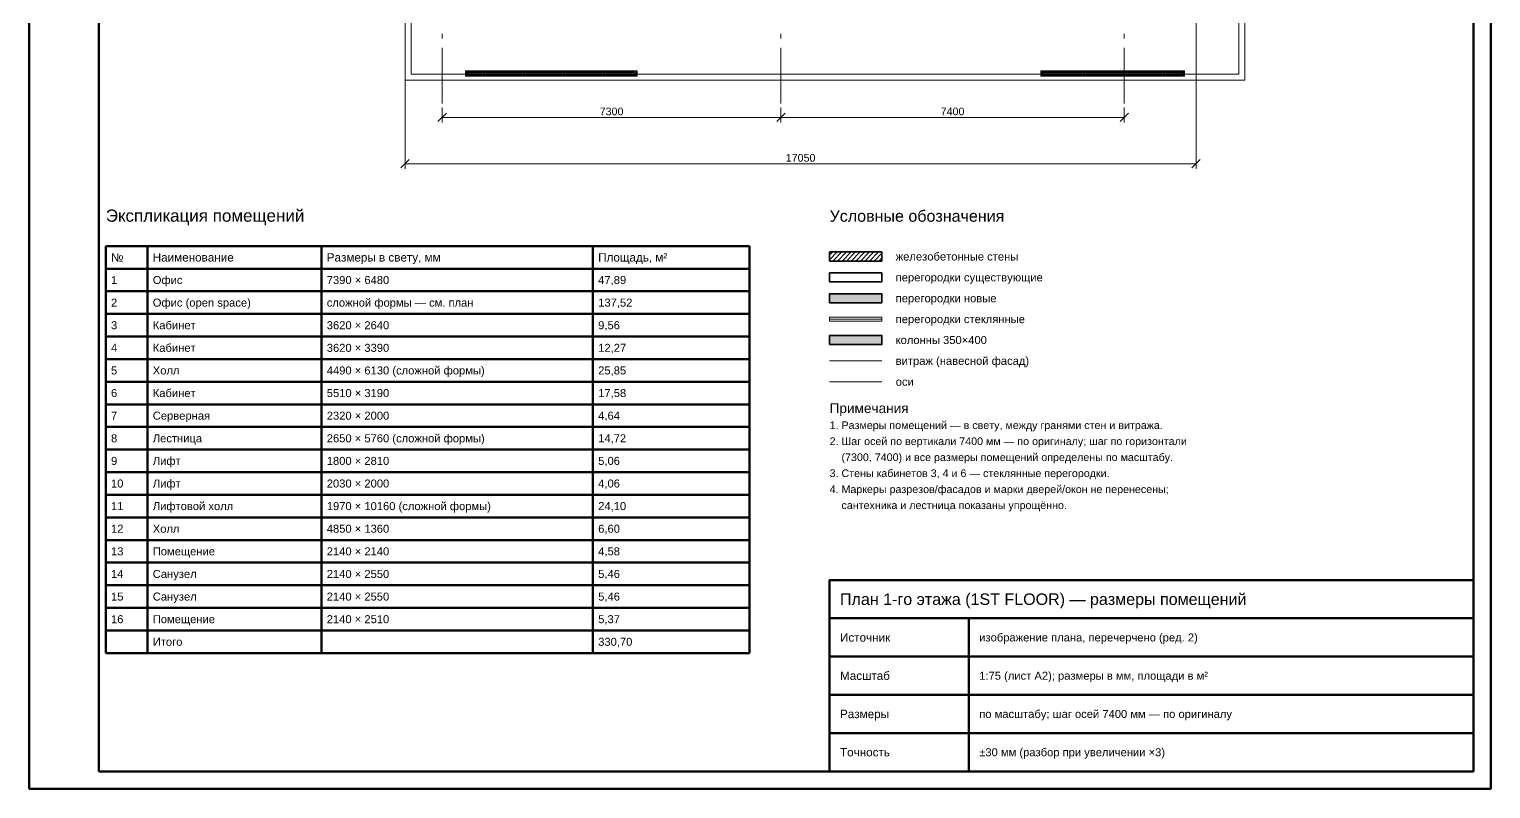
# Model space of a CAD drawing. Header units: millimetres. Extents: x -8900 to 22600, y -17775 to 26775.
# Drawn here: x -8900 to 22600, y -17775 to -1400 of the extents above; entities that cross this region are included whole.
import ezdxf
from ezdxf.enums import TextEntityAlignment as Align

# ---------------------------------------------------------------- set-up
doc = ezdxf.new("R2010")
doc.units = ezdxf.units.MM
for name, color, linetype, lineweight in [('A-ANNO', 7, 'Continuous', 18), ('A-COLS', 7, 'Continuous', 35), ('A-DIMS', 7, 'Continuous', 13), ('A-FRAME', 7, 'Continuous', 50), ('A-GLAZ', 7, 'Continuous', 18), ('A-GRID', 7, 'Continuous', 13), ('A-SLAB', 7, 'Continuous', 13), ('A-WALL-CONC', 7, 'Continuous', 35), ('A-WALL-GLASS', 7, 'Continuous', 18), ('A-WALL-NEW', 7, 'Continuous', 35), ('A-WALL-PART', 7, 'Continuous', 35)]:
    doc.layers.add(name, color=color, linetype=linetype, lineweight=lineweight)
doc.styles.add('PLAN', font='arial.ttf')

msp = doc.modelspace()

# ---------------------------------------------------------------- linework, layer by layer
at = {"layer": 'A-COLS'}
msp.add_lwpolyline([(8350, -8197.5), (9475, -8197.5), (9475, -8002.5), (8350, -8002.5)], close=True, dxfattribs=at)
at = {"layer": 'A-COLS', "color": 7}
for points in [[(9475, -8002.5), (8350, -8002.5), (8350, -8197.5)], [(8350, -8197.5), (9475, -8197.5), (9475, -8002.5)]]:
    msp.add_solid(points, dxfattribs=at)
at = {"layer": 'A-DIMS', "color": 7}
for p, q in [((-800, -500), (-800, -4412.5)), ((16250, -500), (16250, -4412.5)), ((0, -3090), (0, -3412.5)), ((7300, -3090), (7300, -3412.5)), ((7300, -3090), (7300, -3412.5)), ((14700, -3090), (14700, -3412.5)), ((-90, -3390), (90, -3210)), ((0, -3300), (7300, -3300)), ((7210, -3390), (7390, -3210)), ((7210, -3390), (7390, -3210)), ((7300, -3300), (14700, -3300)), ((14610, -3390), (14790, -3210)), ((-890, -4390), (-710, -4210)), ((-800, -4300), (16250, -4300)), ((16160, -4390), (16340, -4210))]:
    msp.add_line(p, q, dxfattribs=at)
at = {"layer": 'A-FRAME'}
for p, q in [((-7250, -6075), (6625, -6075)), ((-7250, -6075), (-7250, -14850)), ((-6350, -6075), (-6350, -14850)), ((-2600, -6075), (-2600, -14850)), ((3250, -6075), (3250, -14850)), ((6625, -6075), (6625, -14850)), ((-7250, -6562.5), (6625, -6562.5)), ((-7250, -7050), (6625, -7050)), ((-7250, -7537.5), (6625, -7537.5)), ((-7250, -8025), (6625, -8025)), ((-7250, -8512.5), (6625, -8512.5)), ((-7250, -9000), (6625, -9000)), ((-7250, -9487.5), (6625, -9487.5)), ((-7250, -9975), (6625, -9975)), ((-7250, -10462.5), (6625, -10462.5)), ((-7250, -10950), (6625, -10950)), ((-7250, -11437.5), (6625, -11437.5)), ((-7250, -11925), (6625, -11925)), ((-7250, -12412.5), (6625, -12412.5)), ((-7250, -12900), (6625, -12900)), ((-7250, -13387.5), (6625, -13387.5)), ((-7250, -13875), (6625, -13875)), ((8350, -14100), (22225, -14100)), ((11350, -17400), (11350, -14100)), ((-7250, -14362.5), (6625, -14362.5)), ((-7250, -14850), (6625, -14850)), ((8350, -14925), (22225, -14925)), ((8350, -15750), (22225, -15750)), ((8350, -16575), (22225, -16575))]:
    msp.add_line(p, q, dxfattribs=at)
for points in [[(-8900, -17775), (22600, -17775), (22600, 26775), (-8900, 26775)], [(-7400, -17400), (22225, -17400), (22225, 26400), (-7400, 26400)], [(8350, -17400), (22225, -17400), (22225, -13275), (8350, -13275)]]:
    msp.add_lwpolyline(points, close=True, dxfattribs=at)
at = {"layer": 'A-GLAZ'}
msp.add_line((8350, -8550), (9475, -8550), dxfattribs=at)
at = {"layer": 'A-GRID'}
for p, q in [((0, -1600), (0, -1500)), ((7300, -1600), (7300, -1500)), ((14700, -1600), (14700, -1500)), ((0, -3000), (0, -1800)), ((7300, -3000), (7300, -1800)), ((14700, -3000), (14700, -1800)), ((8350, -9000), (9475, -9000))]:
    msp.add_line(p, q, dxfattribs=at)
at = {"layer": 'A-SLAB', "color": 7}
for p, q in [((500, -2409.607), (609.607, -2300)), ((500, -2373.686), (573.686, -2300)), ((500, -2337.765), (537.765, -2300)), ((500, -2301.844), (501.844, -2300)), ((535.528, -2410), (645.528, -2300)), ((571.449, -2410), (681.449, -2300)), ((607.37, -2410), (717.37, -2300)), ((643.291, -2410), (753.291, -2300)), ((679.212, -2410), (789.212, -2300)), ((715.133, -2410), (825.133, -2300)), ((751.054, -2410), (861.054, -2300)), ((786.975, -2410), (896.975, -2300)), ((822.896, -2410), (932.896, -2300)), ((858.818, -2410), (968.818, -2300)), ((894.739, -2410), (1004.739, -2300)), ((930.66, -2410), (1040.66, -2300)), ((966.581, -2410), (1076.581, -2300)), ((1002.502, -2410), (1112.502, -2300)), ((1038.423, -2410), (1148.423, -2300)), ((1074.344, -2410), (1184.344, -2300)), ((1110.265, -2410), (1220.265, -2300)), ((1146.186, -2410), (1256.186, -2300)), ((1182.107, -2410), (1292.107, -2300)), ((1218.028, -2410), (1328.028, -2300)), ((1253.949, -2410), (1363.949, -2300)), ((1289.87, -2410), (1399.87, -2300)), ((1325.791, -2410), (1435.791, -2300)), ((1361.712, -2410), (1471.712, -2300)), ((1397.633, -2410), (1507.633, -2300)), ((1433.554, -2410), (1543.554, -2300)), ((1469.475, -2410), (1579.475, -2300)), ((1505.396, -2410), (1615.396, -2300)), ((1541.317, -2410), (1651.317, -2300)), ((1577.238, -2410), (1687.238, -2300)), ((1613.159, -2410), (1723.159, -2300)), ((1649.08, -2410), (1759.08, -2300)), ((1685.001, -2410), (1795.001, -2300)), ((1720.922, -2410), (1830.922, -2300)), ((1756.843, -2410), (1866.843, -2300)), ((1792.764, -2410), (1902.764, -2300)), ((1828.685, -2410), (1938.685, -2300)), ((1864.606, -2410), (1974.606, -2300)), ((1900.527, -2410), (2010.527, -2300)), ((1936.448, -2410), (2046.448, -2300)), ((1972.369, -2410), (2082.369, -2300)), ((2008.29, -2410), (2118.29, -2300)), ((2044.211, -2410), (2154.211, -2300)), ((2080.132, -2410), (2190.132, -2300)), ((2116.053, -2410), (2226.053, -2300)), ((2151.974, -2410), (2261.974, -2300)), ((2187.895, -2410), (2297.895, -2300)), ((2223.816, -2410), (2333.816, -2300)), ((2259.737, -2410), (2369.737, -2300)), ((2295.658, -2410), (2405.658, -2300)), ((2331.58, -2410), (2441.58, -2300)), ((2367.501, -2410), (2477.501, -2300)), ((2403.422, -2410), (2513.422, -2300)), ((2439.343, -2410), (2549.343, -2300)), ((2475.264, -2410), (2585.264, -2300)), ((2511.185, -2410), (2621.185, -2300)), ((2547.106, -2410), (2657.106, -2300)), ((2583.027, -2410), (2693.027, -2300)), ((2618.948, -2410), (2728.948, -2300)), ((2654.869, -2410), (2764.869, -2300)), ((2690.79, -2410), (2800.79, -2300)), ((2726.711, -2410), (2836.711, -2300)), ((2762.632, -2410), (2872.632, -2300)), ((2798.553, -2410), (2908.553, -2300)), ((2834.474, -2410), (2944.474, -2300)), ((2870.395, -2410), (2980.395, -2300)), ((2906.316, -2410), (3016.316, -2300)), ((2942.237, -2410), (3052.237, -2300)), ((2978.158, -2410), (3088.158, -2300)), ((3014.079, -2410), (3124.079, -2300)), ((3050, -2410), (3160, -2300)), ((3085.921, -2410), (3195.921, -2300)), ((3121.842, -2410), (3231.842, -2300)), ((3157.763, -2410), (3267.763, -2300)), ((3193.684, -2410), (3303.684, -2300)), ((3229.605, -2410), (3339.605, -2300)), ((3265.526, -2410), (3375.526, -2300)), ((3301.447, -2410), (3411.447, -2300)), ((3337.368, -2410), (3447.368, -2300)), ((3373.289, -2410), (3483.289, -2300)), ((3409.21, -2410), (3519.21, -2300)), ((3445.131, -2410), (3555.131, -2300)), ((3481.052, -2410), (3591.052, -2300)), ((3516.973, -2410), (3626.973, -2300)), ((3552.894, -2410), (3662.894, -2300)), ((3588.815, -2410), (3698.815, -2300)), ((3624.736, -2410), (3734.736, -2300)), ((3660.657, -2410), (3770.657, -2300)), ((3696.578, -2410), (3806.578, -2300)), ((3732.499, -2410), (3842.499, -2300)), ((3768.42, -2410), (3878.42, -2300)), ((3804.342, -2410), (3914.342, -2300)), ((3840.263, -2410), (3950.263, -2300)), ((3876.184, -2410), (3986.184, -2300)), ((3912.105, -2410), (4022.105, -2300)), ((3948.026, -2410), (4058.026, -2300)), ((3983.947, -2410), (4093.947, -2300)), ((4019.868, -2410), (4129.868, -2300)), ((4055.789, -2410), (4165.789, -2300)), ((4091.71, -2410), (4200, -2301.71)), ((4127.631, -2410), (4200, -2337.631)), ((4163.552, -2410), (4200, -2373.552)), ((4199.473, -2410), (4200, -2409.473)), ((12900, -2402.362), (13002.362, -2300)), ((12900, -2366.44), (12966.44, -2300)), ((12900, -2330.519), (12930.519, -2300)), ((12928.283, -2410), (13038.283, -2300)), ((12964.204, -2410), (13074.204, -2300)), ((13000.125, -2410), (13110.125, -2300)), ((13036.046, -2410), (13146.046, -2300)), ((13071.967, -2410), (13181.967, -2300)), ((13107.888, -2410), (13217.888, -2300)), ((13143.809, -2410), (13253.809, -2300)), ((13179.73, -2410), (13289.73, -2300)), ((13215.651, -2410), (13325.651, -2300)), ((13251.572, -2410), (13361.572, -2300)), ((13287.493, -2410), (13397.493, -2300)), ((13323.414, -2410), (13433.414, -2300)), ((13359.335, -2410), (13469.335, -2300)), ((13395.256, -2410), (13505.256, -2300)), ((13431.177, -2410), (13541.177, -2300)), ((13467.098, -2410), (13577.098, -2300)), ((13503.019, -2410), (13613.019, -2300)), ((13538.94, -2410), (13648.94, -2300)), ((13574.861, -2410), (13684.861, -2300)), ((13610.782, -2410), (13720.782, -2300)), ((13646.703, -2410), (13756.703, -2300)), ((13682.624, -2410), (13792.624, -2300)), ((13718.545, -2410), (13828.545, -2300)), ((13754.466, -2410), (13864.466, -2300)), ((13790.387, -2410), (13900.387, -2300)), ((13826.308, -2410), (13936.308, -2300)), ((13862.229, -2410), (13972.229, -2300)), ((13898.15, -2410), (14008.15, -2300)), ((13934.071, -2410), (14044.071, -2300)), ((13969.992, -2410), (14079.992, -2300)), ((14005.913, -2410), (14115.913, -2300)), ((14041.834, -2410), (14151.834, -2300)), ((14077.755, -2410), (14187.755, -2300)), ((14113.676, -2410), (14223.676, -2300)), ((14149.597, -2410), (14259.597, -2300)), ((14185.518, -2410), (14295.518, -2300)), ((14221.439, -2410), (14331.439, -2300)), ((14257.36, -2410), (14367.36, -2300)), ((14293.281, -2410), (14403.281, -2300)), ((14329.202, -2410), (14439.202, -2300)), ((14365.124, -2410), (14475.124, -2300)), ((14401.045, -2410), (14511.045, -2300)), ((14436.966, -2410), (14546.966, -2300)), ((14472.887, -2410), (14582.887, -2300)), ((14508.808, -2410), (14618.808, -2300)), ((14544.729, -2410), (14654.729, -2300)), ((14580.65, -2410), (14690.65, -2300)), ((14616.571, -2410), (14726.571, -2300)), ((14652.492, -2410), (14762.492, -2300)), ((14688.413, -2410), (14798.413, -2300)), ((14724.334, -2410), (14834.334, -2300)), ((14760.255, -2410), (14870.255, -2300)), ((14796.176, -2410), (14906.176, -2300)), ((14832.097, -2410), (14942.097, -2300)), ((14868.018, -2410), (14978.018, -2300)), ((14903.939, -2410), (15013.939, -2300)), ((14939.86, -2410), (15049.86, -2300)), ((14975.781, -2410), (15085.781, -2300)), ((15011.702, -2410), (15121.702, -2300)), ((15047.623, -2410), (15157.623, -2300)), ((15083.544, -2410), (15193.544, -2300)), ((15119.465, -2410), (15229.465, -2300)), ((15155.386, -2410), (15265.386, -2300)), ((15191.307, -2410), (15301.307, -2300)), ((15227.228, -2410), (15337.228, -2300)), ((15263.149, -2410), (15373.149, -2300)), ((15299.07, -2410), (15409.07, -2300)), ((15334.991, -2410), (15444.991, -2300)), ((15370.912, -2410), (15480.912, -2300)), ((15406.833, -2410), (15516.833, -2300)), ((15442.754, -2410), (15552.754, -2300)), ((15478.675, -2410), (15588.675, -2300)), ((15514.596, -2410), (15624.596, -2300)), ((15550.517, -2410), (15660.517, -2300)), ((15586.438, -2410), (15696.438, -2300)), ((15622.359, -2410), (15732.359, -2300)), ((15658.28, -2410), (15768.28, -2300)), ((15694.201, -2410), (15804.201, -2300)), ((15730.122, -2410), (15840.122, -2300)), ((15766.043, -2410), (15876.043, -2300)), ((15801.964, -2410), (15911.964, -2300)), ((15837.886, -2410), (15947.886, -2300)), ((15873.807, -2410), (15983.807, -2300)), ((15909.728, -2410), (16000, -2319.728)), ((15945.649, -2410), (16000, -2355.649)), ((15981.57, -2410), (16000, -2391.57))]:
    msp.add_line(p, q, dxfattribs=at)
at = {"layer": 'A-SLAB'}
for points in [[(-800, -410), (-800, -2500), (17300, -2500), (17300, 7500), (15400, 7500), (15400, 14630), (17300, 14630), (17300, 24470), (-1550, 24470), (-1550, 14720), (-470, 14720)], [(-670, -410), (-670, -2370), (17170, -2370), (17170, 7370), (15270, 7370), (15270, 14760), (17170, 14760), (17170, 24340), (-1420, 24340), (-1420, 14850), (-470, 14850)]]:
    msp.add_lwpolyline(points, dxfattribs=at)
for points in [[(500, -2410), (4200, -2410), (4200, -2300), (500, -2300)], [(12900, -2410), (16000, -2410), (16000, -2300), (12900, -2300)]]:
    msp.add_lwpolyline(points, close=True, dxfattribs=at)
at = {"layer": 'A-WALL-CONC', "color": 7}
for p, q in [((8350, -6368.597), (8516.097, -6202.5)), ((8350, -6269.814), (8417.314, -6202.5)), ((8419.88, -6397.5), (8614.88, -6202.5)), ((8518.663, -6397.5), (8713.663, -6202.5)), ((8617.445, -6397.5), (8812.445, -6202.5)), ((8716.228, -6397.5), (8911.228, -6202.5)), ((8815.011, -6397.5), (9010.011, -6202.5)), ((8913.794, -6397.5), (9108.794, -6202.5)), ((9012.577, -6397.5), (9207.577, -6202.5)), ((9111.359, -6397.5), (9306.359, -6202.5)), ((9210.142, -6397.5), (9405.142, -6202.5)), ((9308.925, -6397.5), (9475, -6231.425)), ((9407.708, -6397.5), (9475, -6330.208))]:
    msp.add_line(p, q, dxfattribs=at)
at = {"layer": 'A-WALL-CONC'}
msp.add_lwpolyline([(8350, -6397.5), (9475, -6397.5), (9475, -6202.5), (8350, -6202.5)], close=True, dxfattribs=at)
at = {"layer": 'A-WALL-GLASS'}
msp.add_line((8350, -7650), (9475, -7650), dxfattribs=at)
msp.add_lwpolyline([(8350, -7695), (9475, -7695), (9475, -7605), (8350, -7605)], close=True, dxfattribs=at)
at = {"layer": 'A-WALL-NEW'}
msp.add_lwpolyline([(8350, -7297.5), (9475, -7297.5), (9475, -7102.5), (8350, -7102.5)], close=True, dxfattribs=at)
at = {"layer": 'A-WALL-NEW', "color": 7}
for points in [[(9475, -7102.5), (8350, -7102.5), (8350, -7297.5)], [(8350, -7297.5), (9475, -7297.5), (9475, -7102.5)]]:
    msp.add_solid(points, dxfattribs=at)
at = {"layer": 'A-WALL-PART'}
msp.add_lwpolyline([(8350, -6847.5), (9475, -6847.5), (9475, -6652.5), (8350, -6652.5)], close=True, dxfattribs=at)

# ---------------------------------------------------------------- texts
at = {"layer": 'A-ANNO', "style": 'PLAN'}
for s, height, p in [('Экспликация помещений', 262.5, (-7250, -5418.75)), ('Условные обозначения', 247.5, (8350, -5426.25)), ('№', 180, (-7137.5, -6318.75)), ('Наименование', 180, (-6237.5, -6318.75)), ('Размеры в свету, мм', 180, (-2487.5, -6318.75)), ('Площадь, м²', 180, (3362.5, -6318.75)), ('железобетонные стены', 172.5, (9775, -6300)), ('1', 172.5, (-7137.5, -6806.25)), ('Офис', 172.5, (-6237.5, -6806.25)), ('7390 × 6480', 172.5, (-2487.5, -6806.25)), ('47,89', 172.5, (3362.5, -6806.25)), ('перегородки существующие', 172.5, (9775, -6750)), ('2', 172.5, (-7137.5, -7293.75)), ('Офис (open space)', 172.5, (-6237.5, -7293.75)), ('сложной формы — см. план', 172.5, (-2487.5, -7293.75)), ('137,52', 172.5, (3362.5, -7293.75)), ('перегородки новые', 172.5, (9775, -7200)), ('3', 172.5, (-7137.5, -7781.25)), ('Кабинет', 172.5, (-6237.5, -7781.25)), ('3620 × 2640', 172.5, (-2487.5, -7781.25)), ('9,56', 172.5, (3362.5, -7781.25)), ('перегородки стеклянные', 172.5, (9775, -7650)), ('4', 172.5, (-7137.5, -8268.75)), ('Кабинет', 172.5, (-6237.5, -8268.75)), ('3620 × 3390', 172.5, (-2487.5, -8268.75)), ('12,27', 172.5, (3362.5, -8268.75)), ('колонны 350×400', 172.5, (9775, -8100)), ('витраж (навесной фасад)', 172.5, (9775, -8550)), ('5', 172.5, (-7137.5, -8756.25)), ('Холл', 172.5, (-6237.5, -8756.25)), ('4490 × 6130 (сложной формы)', 172.5, (-2487.5, -8756.25)), ('25,85', 172.5, (3362.5, -8756.25)), ('оси', 172.5, (9775, -9000)), ('6', 172.5, (-7137.5, -9243.75)), ('Кабинет', 172.5, (-6237.5, -9243.75)), ('5510 × 3190', 172.5, (-2487.5, -9243.75)), ('17,58', 172.5, (3362.5, -9243.75)), ('7', 172.5, (-7137.5, -9731.25)), ('Серверная', 172.5, (-6237.5, -9731.25)), ('2320 × 2000', 172.5, (-2487.5, -9731.25)), ('4,64', 172.5, (3362.5, -9731.25)), ('Примечания', 210, (8350, -9570)), ('1. Размеры помещений — в свету, между гранями стен и витража.', 165, (8350, -9937.5)), ('8', 172.5, (-7137.5, -10218.75)), ('Лестница', 172.5, (-6237.5, -10218.75)), ('2650 × 5760 (сложной формы)', 172.5, (-2487.5, -10218.75)), ('14,72', 172.5, (3362.5, -10218.75)), ('2. Шаг осей по вертикали 7400 мм — по оригиналу; шаг по горизонтали', 165, (8350, -10282.5)), ('9', 172.5, (-7137.5, -10706.25)), ('Лифт', 172.5, (-6237.5, -10706.25)), ('1800 × 2810', 172.5, (-2487.5, -10706.25)), ('5,06', 172.5, (3362.5, -10706.25)), ('    (7300, 7400) и все размеры помещений определены по масштабу.', 165, (8350, -10627.5)), ('3. Стены кабинетов 3, 4 и 6 — стеклянные перегородки.', 165, (8350, -10972.5)), ('10', 172.5, (-7137.5, -11193.75)), ('Лифт', 172.5, (-6237.5, -11193.75)), ('2030 × 2000', 172.5, (-2487.5, -11193.75)), ('4,06', 172.5, (3362.5, -11193.75)), ('4. Маркеры разрезов/фасадов и марки дверей/окон не перенесены;', 165, (8350, -11317.5)), ('11', 172.5, (-7137.5, -11681.25)), ('Лифтовой холл', 172.5, (-6237.5, -11681.25)), ('1970 × 10160 (сложной формы)', 172.5, (-2487.5, -11681.25)), ('24,10', 172.5, (3362.5, -11681.25)), ('    сантехника и лестница показаны упрощённо.', 165, (8350, -11662.5)), ('12', 172.5, (-7137.5, -12168.75)), ('Холл', 172.5, (-6237.5, -12168.75)), ('4850 × 1360', 172.5, (-2487.5, -12168.75)), ('6,60', 172.5, (3362.5, -12168.75)), ('13', 172.5, (-7137.5, -12656.25)), ('Помещение', 172.5, (-6237.5, -12656.25)), ('2140 × 2140', 172.5, (-2487.5, -12656.25)), ('4,58', 172.5, (3362.5, -12656.25)), ('14', 172.5, (-7137.5, -13143.75)), ('Санузел', 172.5, (-6237.5, -13143.75)), ('2140 × 2550', 172.5, (-2487.5, -13143.75)), ('5,46', 172.5, (3362.5, -13143.75)), ('15', 172.5, (-7137.5, -13631.25)), ('Санузел', 172.5, (-6237.5, -13631.25)), ('2140 × 2550', 172.5, (-2487.5, -13631.25)), ('5,46', 172.5, (3362.5, -13631.25)), ('План 1-го этажа (1ST FLOOR) — размеры помещений', 247.5, (8575, -13687.5)), ('16', 172.5, (-7137.5, -14118.75)), ('Помещение', 172.5, (-6237.5, -14118.75)), ('2140 × 2510', 172.5, (-2487.5, -14118.75)), ('5,37', 172.5, (3362.5, -14118.75)), ('Источник', 180, (8575, -14512.5)), ('изображение плана, перечерчено (ред. 2)', 172.5, (11575, -14512.5)), ('Итого', 172.5, (-6237.5, -14606.25)), ('330,70', 172.5, (3362.5, -14606.25)), ('Масштаб', 180, (8575, -15337.5)), ('1:75 (лист A2); размеры в мм, площади в м²', 172.5, (11575, -15337.5)), ('по масштабу; шаг осей 7400 мм — по оригиналу', 172.5, (11575, -16162.5)), ('Размеры', 180, (8575, -16162.5)), ('Точность', 180, (8575, -16987.5)), ('±30 мм (разбор при увеличении ×3)', 172.5, (11575, -16987.5))]:
    msp.add_text(s, height=height, dxfattribs=at).set_placement(p, align=Align.MIDDLE_LEFT)
at = {"layer": 'A-DIMS', "color": 7, "style": 'PLAN'}
for s, p in [('7300', (3650, -3172.5)), ('7400', (11000, -3172.5)), ('17050', (7725, -4172.5))]:
    msp.add_text(s, height=165, dxfattribs=at).set_placement(p, align=Align.MIDDLE_CENTER)

doc.saveas('drawing.dxf')
